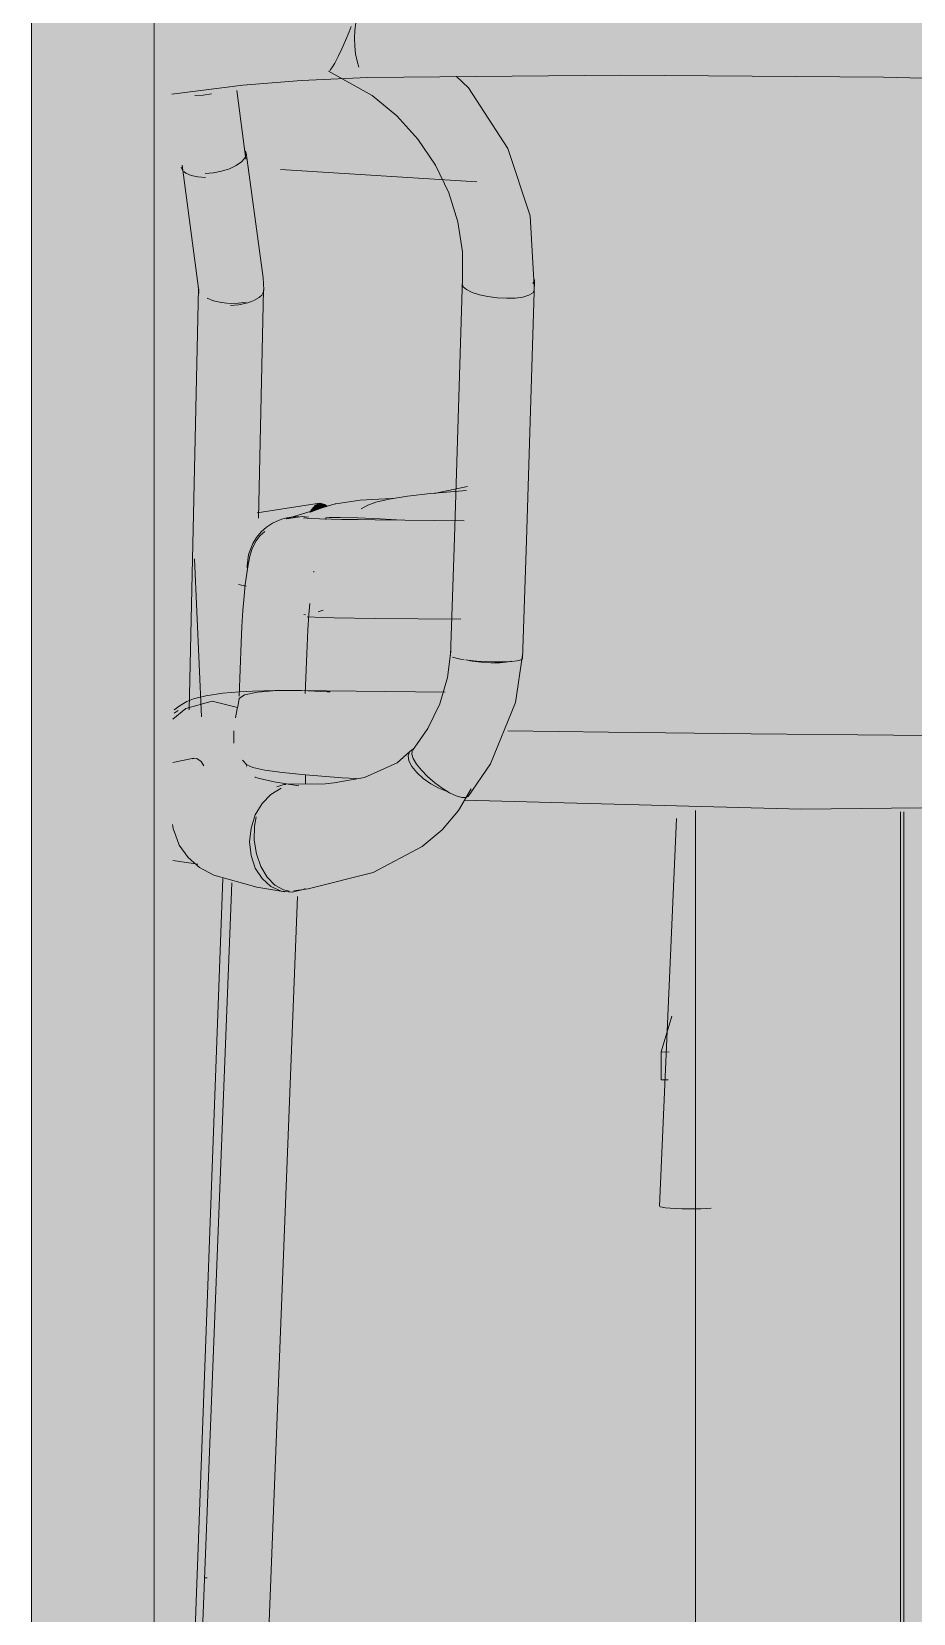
# Model space of a CAD drawing. Header units: inches. Extents: x 30764 to 30770, y -4780 to 4478.
# Drawn here: x 30767.36646 to 30767.38976, y 59.89756 to 59.93933 of the extents above; entities that cross this region are included whole.
import ezdxf

# ---------------------------------------------------------------- set-up
doc = ezdxf.new("R2010")
doc.units = ezdxf.units.IN
doc.header["$MEASUREMENT"] = 0
doc.linetypes.add('Dash 1_16_', pattern=[0.125, 0.0625, -0.0625])
for name, color, linetype, lineweight in [('A-FLOR-CLRS', 90, 'Dash 1_16_', 9), ('A-GLAZ-CURT', 52, 'Continuous', 9), ('A-GLAZ-CWMG', 51, 'Continuous', 9), ('I-FURN', 30, 'Continuous', 9)]:
    doc.layers.add(name, color=color, linetype=linetype, lineweight=lineweight)

msp = doc.modelspace()

# ---------------------------------------------------------------- hatches: boundary and pattern name
at = {"layer": 'A-GLAZ-CURT', "lineweight": 5, "transparency": 33554458}
msp.add_hatch(color=256, dxfattribs=at).paths.add_polyline_path([(30767.369717, 59.873103), (30767.417861, 59.877207), (30767.417861, 60.076217), (30767.369717, 60.078763), (30767.369717, 59.877156)], flags=0)
at = {"layer": 'A-GLAZ-CWMG', "lineweight": 5}
msp.add_hatch(color=256, dxfattribs=at).paths.add_polyline_path([(30767.366458, 59.872112), (30767.369699, 59.872389), (30767.369699, 60.079207), (30767.366458, 60.079379), (30767.366458, 59.881036)], flags=0)
at = {"layer": 'I-FURN', "lineweight": 5}
h = msp.add_hatch(color=256, dxfattribs=at)
h.paths.add_polyline_path([(30767.389417, 59.893829), (30767.389417, 59.918724), (30767.38834, 59.918722), (30767.383996, 59.918766), (30767.383996, 59.893901), (30767.389351, 59.89383)], flags=0)
h.paths.add_polyline_path([(30767.389417, 59.939945), (30767.389417, 59.942576), (30767.383996, 59.942614), (30767.383996, 59.94), (30767.388565, 59.939957), (30767.389351, 59.939946)], flags=0)
h = msp.add_hatch(color=256, dxfattribs=at)
h.paths.add_polyline_path([(30767.389417, 59.893829), (30767.389505, 59.894376), (30767.389505, 59.918718), (30767.389417, 59.918716), (30767.389417, 59.894385)], flags=0)
h.paths.add_polyline_path([(30767.389505, 59.939939), (30767.389505, 59.94257), (30767.389417, 59.942576), (30767.389417, 59.939945)], flags=0)
for points in [[(30767.371249, 59.938932), (30767.372982, 59.939068), (30767.374991, 59.939161), (30767.375024, 59.93956), (30767.375112, 59.93986), (30767.375239, 59.940003), (30767.372304, 59.939825), (30767.371765, 59.939783), (30767.371598, 59.939708), (30767.371383, 59.939458), (30767.371343, 59.939392), (30767.371273, 59.939173)], [(30767.395856, 59.939002), (30767.395817, 59.939463), (30767.395752, 59.939705), (30767.39564, 59.93985), (30767.383553, 59.940063), (30767.377927, 59.940037), (30767.375239, 59.940003), (30767.375112, 59.93986), (30767.375024, 59.93956), (30767.374991, 59.939161), (30767.380133, 59.939224), (30767.387771, 59.939184), (30767.393401, 59.939069), (30767.394808, 59.939031)], [(30767.370163, 59.938801), (30767.371249, 59.938932), (30767.371273, 59.939173), (30767.371383, 59.939458), (30767.371454, 59.939574), (30767.371598, 59.939708), (30767.371765, 59.939783), (30767.370165, 59.93955), (30767.370163, 59.93892)], [(30767.394011, 59.938009), (30767.395193, 59.938143), (30767.395749, 59.938229), (30767.395827, 59.938583), (30767.395856, 59.939002), (30767.387771, 59.939184), (30767.38355, 59.93922), (30767.377924, 59.939197), (30767.374991, 59.939161), (30767.37502, 59.938742), (30767.375106, 59.938388), (30767.375343, 59.938385), (30767.375413, 59.938335), (30767.375624, 59.938276), (30767.375654, 59.938258), (30767.376218, 59.938219), (30767.377059, 59.938144), (30767.380298, 59.938182), (30767.387773, 59.938142), (30767.393403, 59.938025), (30767.393938, 59.938011)], [(30767.370166, 59.937706), (30767.371935, 59.937918), (30767.371756, 59.93797), (30767.37159, 59.938081), (30767.371448, 59.938246), (30767.371339, 59.938453), (30767.371271, 59.938687), (30767.371249, 59.938932), (30767.370163, 59.938801), (30767.370165, 59.937725)], [(30767.392009, 59.920738), (30767.391931, 59.920987), (30767.391757, 59.921627), (30767.391569, 59.922714), (30767.391217, 59.933368), (30767.391247, 59.933944), (30767.391422, 59.934892), (30767.391817, 59.936002), (30767.392377, 59.937006), (30767.392869, 59.937626), (30767.393205, 59.93803), (30767.387354, 59.938146), (30767.382934, 59.938177), (30767.377628, 59.938149), (30767.378336, 59.937332), (30767.378708, 59.936806), (30767.379414, 59.935283), (30767.379622, 59.934416), (30767.379699, 59.933978), (30767.379716, 59.931838), (30767.379399, 59.922664), (30767.379172, 59.921387), (30767.379049, 59.920865), (30767.389235, 59.920754), (30767.392009, 59.920738)], [(30767.37128, 59.935493), (30767.371707, 59.935588), (30767.372025, 59.935766), (30767.372006, 59.93589), (30767.372079, 59.936014), (30767.372097, 59.936153), (30767.371843, 59.937763), (30767.370995, 59.937628), (30767.371227, 59.935887)], [(30767.371057, 59.935481), (30767.37128, 59.935493), (30767.370991, 59.937654), (30767.37041, 59.93759), (30767.370443, 59.935673), (30767.370531, 59.935595), (30767.370849, 59.935495)], [(30767.371712, 59.932102), (30767.372146, 59.932163), (30767.37247, 59.932306), (30767.37257, 59.932419), (30767.372597, 59.932493), (30767.372429, 59.934296), (30767.372131, 59.93609), (30767.372096, 59.935991), (30767.371865, 59.935795), (30767.371478, 59.935644), (30767.371258, 59.935599), (30767.371548, 59.933855), (30767.371682, 59.93242)], [(30767.371712, 59.932102), (30767.371548, 59.933855), (30767.371258, 59.935599), (30767.370837, 59.935586), (30767.370535, 59.935675), (30767.370531, 59.935594), (30767.370476, 59.935594), (30767.370485, 59.935533), (30767.370928, 59.932419), (30767.370965, 59.932375), (30767.371274, 59.932221), (30767.371481, 59.932175), (30767.37149, 59.932108)], [(30767.372005, 59.93589), (30767.372099, 59.936033), (30767.372077, 59.936007), (30767.372015, 59.935919)], [(30767.371038, 59.922689), (30767.371237, 59.932619), (30767.370831, 59.93552), (30767.370809, 59.935484), (30767.370809, 59.92765), (30767.370982, 59.923915)], [(30767.37062, 59.921423), (30767.370744, 59.921488), (30767.370923, 59.921582), (30767.371458, 59.921741), (30767.371691, 59.932153), (30767.371469, 59.932176), (30767.371467, 59.932112), (30767.37109, 59.932204), (30767.370979, 59.932265), (30767.370961, 59.932285), (30767.37089, 59.932419), (30767.370861, 59.932352), (30767.37062, 59.921441)], [(30767.378553, 59.925724), (30767.37874, 59.932304), (30767.378279, 59.932386), (30767.377926, 59.93254), (30767.377837, 59.93267), (30767.377833, 59.93254), (30767.377658, 59.925914), (30767.37789, 59.925813), (30767.378309, 59.925742), (30767.378505, 59.925728)], [(30767.3788, 59.92572), (30767.379289, 59.925766), (30767.379492, 59.925834), (30767.379532, 59.925884), (30767.379703, 59.932677), (30767.379443, 59.932569), (30767.379009, 59.932518), (30767.378998, 59.932289), (30767.378755, 59.932301), (30767.378553, 59.925724), (30767.378701, 59.925722)], [(30767.370989, 59.92121), (30767.371005, 59.921231), (30767.371038, 59.922689), (30767.370809, 59.92765), (30767.370811, 59.925284), (30767.370988, 59.921231)], [(30767.373307, 59.926473), (30767.373605, 59.926526), (30767.374822, 59.926912), (30767.374481, 59.926852), (30767.373351, 59.926487)], [(30767.374238, 59.926456), (30767.374239, 59.926487), (30767.374629, 59.926496), (30767.374991, 59.926493), (30767.375168, 59.926567), (30767.375211, 59.92664), (30767.37518, 59.926673), (30767.375194, 59.926745), (30767.375345, 59.926828), (30767.375235, 59.926874), (30767.374902, 59.926921), (30767.373605, 59.926526), (30767.373917, 59.926472), (30767.374164, 59.92646)], [(30767.37381, 59.926627), (30767.374255, 59.92679), (30767.374204, 59.926844), (30767.374069, 59.926876), (30767.373956, 59.926828), (30767.373832, 59.926674)], [(30767.375351, 59.926825), (30767.375818, 59.926962), (30767.375818, 59.926987), (30767.374902, 59.926921), (30767.37535, 59.926825)], [(30767.375534, 59.9251), (30767.375538, 59.926436), (30767.373251, 59.926475), (30767.37287, 59.926371), (30767.372537, 59.926116), (30767.37239, 59.925956), (30767.372183, 59.92548), (30767.372221, 59.925432), (30767.37232, 59.925713), (30767.37235, 59.925772), (30767.372475, 59.925839), (30767.372495, 59.925832), (30767.372534, 59.925834), (30767.37257, 59.925661), (30767.372597, 59.925661), (30767.372643, 59.925661), (30767.37274, 59.925504), (30767.372776, 59.925474), (30767.372776, 59.925365), (30767.372867, 59.925185), (30767.372932, 59.925209), (30767.372943, 59.925161), (30767.374, 59.925123), (30767.375348, 59.925102)], [(30767.376254, 59.92643), (30767.374287, 59.926499), (30767.374238, 59.926459), (30767.375627, 59.926435), (30767.375667, 59.926435)], [(30767.372146, 59.924699), (30767.372213, 59.925604), (30767.371834, 59.925613), (30767.371774, 59.925317), (30767.371786, 59.925108), (30767.371855, 59.924927), (30767.371938, 59.924814), (30767.372003, 59.924798), (30767.372133, 59.924702)], [(30767.372791, 59.923135), (30767.372873, 59.925174), (30767.372735, 59.925503), (30767.372736, 59.925567), (30767.372623, 59.925567), (30767.372638, 59.925624), (30767.372534, 59.925672), (30767.372503, 59.925818), (30767.372431, 59.925853), (30767.372338, 59.925736), (30767.372237, 59.925502), (30767.372125, 59.924871), (30767.372008, 59.923186), (30767.372569, 59.923147)], [(30767.378455, 59.922696), (30767.378553, 59.925724), (30767.37789, 59.925813), (30767.377658, 59.925914), (30767.377631, 59.925914), (30767.377566, 59.922822), (30767.3776, 59.922875), (30767.377646, 59.922811), (30767.377646, 59.922792), (30767.37821, 59.92271)], [(30767.378701, 59.922689), (30767.37929, 59.922719), (30767.37943, 59.922773), (30767.379492, 59.925834), (30767.379234, 59.925754), (30767.378661, 59.925723), (30767.378553, 59.92572), (30767.378455, 59.922696)], [(30767.370765, 59.9211), (30767.370944, 59.921255), (30767.370766, 59.924927), (30767.370765, 59.921147)], [(30767.373687, 59.923105), (30767.373736, 59.923107), (30767.373766, 59.924004), (30767.373729, 59.924109), (30767.373539, 59.924338), (30767.373498, 59.9244), (30767.373276, 59.924734), (30767.373137, 59.924889), (30767.373138, 59.924959), (30767.372956, 59.925091), (30767.372924, 59.924989), (30767.372821, 59.923642), (30767.372791, 59.923135), (30767.373582, 59.923106)], [(30767.375535, 59.923833), (30767.375534, 59.9251), (30767.372903, 59.925115), (30767.372956, 59.925091), (30767.373136, 59.925011), (30767.373136, 59.924966), (30767.373382, 59.924616), (30767.373447, 59.924504), (30767.373791, 59.923951), (30767.37382, 59.923897), (30767.374908, 59.923844), (30767.375351, 59.923836)], [(30767.37711, 59.919496), (30767.377982, 59.920982), (30767.37834, 59.922677), (30767.37789, 59.922754), (30767.377568, 59.922825), (30767.377557, 59.922825), (30767.377519, 59.922825), (30767.377258, 59.921672), (30767.377176, 59.921462), (30767.376502, 59.920251), (30767.376628, 59.919988), (30767.376923, 59.919658)], [(30767.377935, 59.919104), (30767.377998, 59.919147), (30767.379008, 59.920867), (30767.379391, 59.922744), (30767.379046, 59.922686), (30767.378588, 59.922663), (30767.37834, 59.922677), (30767.377935, 59.920901), (30767.37711, 59.919496), (30767.377501, 59.919232), (30767.377826, 59.919104)], [(30767.378829, 59.922666), (30767.378702, 59.922689), (30767.378801, 59.922666)], [(30767.3719, 59.921479), (30767.371886, 59.92149), (30767.371909, 59.921518), (30767.371948, 59.921719), (30767.372101, 59.92182), (30767.372373, 59.921899), (30767.371918, 59.921872), (30767.371243, 59.921788), (30767.371227, 59.921651), (30767.371886, 59.921483)], [(30767.370185, 59.918534), (30767.370232, 59.918895), (30767.370373, 59.919232), (30767.370597, 59.91952), (30767.37093, 59.919758), (30767.37123, 59.919879), (30767.371595, 59.919925), (30767.371227, 59.921651), (30767.370475, 59.921401), (30767.370222, 59.921127), (30767.370214, 59.92002), (30767.370824, 59.920137), (30767.370936, 59.920055), (30767.370997, 59.919955), (30767.370826, 59.919849), (30767.37052, 59.919553), (30767.370325, 59.919231), (30767.370217, 59.918949), (30767.370184, 59.918538)], [(30767.370222, 59.921148), (30767.370533, 59.92146), (30767.371227, 59.921651), (30767.371243, 59.92179), (30767.370927, 59.921753), (30767.370639, 59.921664), (30767.370224, 59.921381), (30767.370222, 59.921191)], [(30767.372301, 59.919734), (30767.372145, 59.919904), (30767.372066, 59.920079), (30767.372237, 59.920301), (30767.372149, 59.920768), (30767.371991, 59.921089), (30767.371862, 59.921212), (30767.371886, 59.921483), (30767.371227, 59.921651), (30767.371595, 59.919925), (30767.372076, 59.919828), (30767.372278, 59.919744)], [(30767.38879, 59.918792), (30767.393168, 59.91886), (30767.392938, 59.919154), (30767.39226, 59.920222), (30767.391991, 59.920738), (30767.380751, 59.920842), (30767.379008, 59.920866), (30767.378589, 59.920068), (30767.377942, 59.919012), (30767.383571, 59.918844), (30767.386385, 59.918816)], [(30767.372341, 59.917979), (30767.374223, 59.918247), (30767.375655, 59.918842), (30767.376633, 59.919765), (30767.376427, 59.920073), (30767.376406, 59.920205), (30767.376443, 59.920309), (30767.376023, 59.919957), (30767.37576, 59.919825), (30767.375382, 59.919703), (30767.374798, 59.919533), (30767.373044, 59.919418), (30767.372853, 59.919327), (30767.372664, 59.919154), (30767.372482, 59.918844), (30767.372514, 59.918841), (30767.372406, 59.918634), (30767.372348, 59.918347)], [(30767.377457, 59.919259), (30767.377111, 59.919496), (30767.376759, 59.919825), (30767.376541, 59.920132), (30767.376515, 59.920334), (30767.376503, 59.920356), (30767.376443, 59.920309), (30767.376406, 59.920205), (30767.376427, 59.920073), (30767.376628, 59.919771), (30767.376803, 59.91961), (30767.377221, 59.91935), (30767.377441, 59.919263)], [(30767.370185, 59.918696), (30767.370275, 59.919103), (30767.370375, 59.919346), (30767.3707, 59.919739), (30767.370961, 59.920013), (30767.370924, 59.920064), (30767.37082, 59.92014), (30767.370188, 59.920014), (30767.370185, 59.918825)], [(30767.372218, 59.917933), (30767.372315, 59.918482), (30767.372396, 59.918695), (30767.372546, 59.91895), (30767.372778, 59.91919), (30767.373048, 59.919349), (30767.372937, 59.919388), (30767.37308, 59.919467), (30767.37207, 59.919661), (30767.371595, 59.919925), (30767.37123, 59.919879), (30767.370889, 59.919741), (30767.370597, 59.91952), (30767.370361, 59.919204), (30767.370232, 59.918895), (30767.370185, 59.918534), (30767.370445, 59.918324), (30767.371132, 59.918121)], [(30767.373166, 59.919451), (30767.373213, 59.919463), (30767.372539, 59.919594), (30767.372144, 59.9198), (30767.371882, 59.919886), (30767.371683, 59.919876), (30767.372138, 59.919648), (30767.37315, 59.919454)], [(30767.372147, 59.919901), (30767.372147, 59.919966), (30767.372123, 59.919954)], [(30767.373255, 59.919454), (30767.373691, 59.919491), (30767.373691, 59.919704), (30767.372584, 59.919839), (30767.372147, 59.919901), (30767.372327, 59.919719), (30767.37266, 59.919558), (30767.373216, 59.919461)], [(30767.37336, 59.916635), (30767.375287, 59.917075), (30767.376813, 59.917937), (30767.377757, 59.919124), (30767.377625, 59.919173), (30767.377647, 59.919213), (30767.377221, 59.91935), (30767.376803, 59.91961), (30767.376633, 59.919765), (30767.375655, 59.918842), (30767.374223, 59.918247), (30767.372341, 59.917979), (30767.372397, 59.917617), (30767.372512, 59.917283), (30767.372782, 59.916896), (30767.372885, 59.916791), (30767.373118, 59.916666)], [(30767.374808, 59.919532), (30767.375033, 59.919607), (30767.373691, 59.919704), (30767.373726, 59.919478), (30767.374807, 59.919532)], [(30767.373051, 59.916637), (30767.37278, 59.916757), (30767.372548, 59.916964), (30767.372315, 59.917402), (30767.372257, 59.917572), (30767.372218, 59.917933), (30767.371132, 59.918121), (30767.370445, 59.918324), (30767.370185, 59.918534), (30767.370233, 59.918172), (30767.370375, 59.917834), (30767.370709, 59.917459), (30767.371258, 59.917065), (30767.372161, 59.916789), (30767.372319, 59.916762)], [(30767.373341, 59.91661), (30767.373338, 59.916638), (30767.373118, 59.916666), (30767.372847, 59.91683), (30767.372644, 59.917061), (30767.372455, 59.91745), (30767.372395, 59.917631), (30767.372345, 59.918159), (30767.372353, 59.918367), (30767.372368, 59.918646), (30767.372256, 59.9183), (30767.372218, 59.917933), (30767.372315, 59.917402), (30767.372397, 59.917198), (30767.372632, 59.916889), (30767.372885, 59.91671), (30767.373118, 59.91663)], [(30767.383808, 59.908245), (30767.38425, 59.918547), (30767.383496, 59.918554), (30767.38307, 59.908301), (30767.383331, 59.908263), (30767.383637, 59.908248)], [(30767.38398, 59.908245), (30767.384416, 59.908262), (30767.384424, 59.918545), (30767.38425, 59.918547), (30767.383808, 59.908245)], [(30767.370823, 59.917348), (30767.370814, 59.91738), (30767.370585, 59.917563), (30767.370335, 59.917932), (30767.370209, 59.91832), (30767.370185, 59.918283), (30767.370219, 59.917436), (30767.370814, 59.91735)], [(30767.370228, 59.906588), (30767.370622, 59.917361), (30767.370228, 59.917418), (30767.370228, 59.908279)], [(30767.370231, 59.889759), (30767.370489, 59.889797), (30767.370514, 59.889818), (30767.371483, 59.916978), (30767.37121, 59.917104), (30767.370825, 59.917331), (30767.370621, 59.917326), (30767.370228, 59.906588), (30767.370231, 59.890973)]]:
    msp.add_hatch(color=256, dxfattribs=at).paths.add_polyline_path(points, flags=0)
h = msp.add_hatch(color=256, dxfattribs=at)
h.paths.add_polyline_path([(30767.371935, 59.937918), (30767.374598, 59.938154), (30767.374394, 59.938328), (30767.37446, 59.938333), (30767.374402, 59.938387), (30767.374674, 59.938917), (30767.374755, 59.939098), (30767.374849, 59.939041), (30767.374834, 59.938875), (30767.374868, 59.938744), (30767.375049, 59.938595), (30767.374998, 59.938949), (30767.374991, 59.939161), (30767.374774, 59.939151), (30767.374771, 59.939151), (30767.372301, 59.939015), (30767.371249, 59.938932), (30767.371271, 59.938687), (30767.371339, 59.938453), (30767.371448, 59.938246), (30767.37159, 59.938081), (30767.371756, 59.93797)], flags=0)
h.paths.add_polyline_path([(30767.375005, 59.938379), (30767.375106, 59.938388), (30767.375057, 59.938552), (30767.374819, 59.938501), (30767.374992, 59.938388)], flags=0)
h = msp.add_hatch(color=256, dxfattribs=at)
h.paths.add_polyline_path([(30767.379008, 59.932288), (30767.379037, 59.93252), (30767.379217, 59.932533), (30767.379239, 59.932295), (30767.379595, 59.932367), (30767.379695, 59.932426), (30767.379601, 59.934416), (30767.379555, 59.934786), (30767.379037, 59.936117), (30767.378594, 59.936997), (30767.377628, 59.93815), (30767.376578, 59.938172), (30767.375696, 59.938232), (30767.376449, 59.937766), (30767.377809, 59.936196), (30767.378605, 59.934314), (30767.378784, 59.93252), (30767.378995, 59.932518)], flags=0)
h.paths.add_polyline_path([(30767.374786, 59.938794), (30767.374844, 59.939044), (30767.374754, 59.939098), (30767.374655, 59.938875)], flags=0)
h = msp.add_hatch(color=256, dxfattribs=at)
h.paths.add_polyline_path([(30767.378749, 59.932392), (30767.378743, 59.932541), (30767.378593, 59.934342), (30767.377809, 59.936196), (30767.376449, 59.937766), (30767.375656, 59.938257), (30767.375418, 59.938257), (30767.375099, 59.93841), (30767.374998, 59.938663), (30767.374655, 59.938875), (30767.374394, 59.938374), (30767.37446, 59.938333), (30767.374339, 59.938301), (30767.374633, 59.938118), (30767.374616, 59.938107), (30767.375572, 59.937532), (30767.376005, 59.937157), (30767.376378, 59.93676), (30767.376711, 59.936349), (30767.377229, 59.935521), (30767.377712, 59.934273), (30767.377869, 59.932754), (30767.377942, 59.932697), (30767.377955, 59.932688), (30767.378081, 59.932634), (30767.378099, 59.932626), (30767.378273, 59.932541), (30767.378301, 59.932574), (30767.378731, 59.93252)], flags=0)
h.paths.add_polyline_path([(30767.377828, 59.933807), (30767.377797, 59.933967), (30767.377784, 59.934031)], flags=0)
h = msp.add_hatch(color=256, dxfattribs=at)
h.paths.add_polyline_path([(30767.379719, 59.932704), (30767.379727, 59.932745), (30767.379664, 59.934177), (30767.379602, 59.934416), (30767.379718, 59.932722)], flags=0)
h.paths.add_polyline_path([(30767.37865, 59.936928), (30767.378641, 59.936947), (30767.378594, 59.936997)], flags=0)
h.paths.add_polyline_path([(30767.379555, 59.934786), (30767.379368, 59.93543), (30767.379177, 59.935825), (30767.379484, 59.934982)], flags=0)
at = {"layer": 'I-FURN'}
h = msp.add_hatch(color=256, dxfattribs=at)
h.paths.add_polyline_path([(30767.371096, 59.898501), (30767.371755, 59.91684), (30767.371706, 59.916815), (30767.371074, 59.898501)], flags=0)
h.paths.add_polyline_path([(30767.37197, 59.921441), (30767.371934, 59.921461), (30767.371934, 59.921453)], flags=0)
h.paths.add_polyline_path([(30767.371457, 59.921715), (30767.371983, 59.921788), (30767.372127, 59.924493), (30767.372112, 59.924707), (30767.372045, 59.924744), (30767.371818, 59.92493), (30767.371748, 59.925037), (30767.371676, 59.925165), (30767.371574, 59.925177), (30767.371578, 59.925405), (30767.371757, 59.925405), (30767.371798, 59.92567), (30767.371822, 59.92574), (30767.372006, 59.92594), (30767.372455, 59.926644), (30767.372549, 59.9324), (30767.372455, 59.932312), (30767.372126, 59.932186), (30767.371691, 59.932153), (30767.371458, 59.921735)], flags=0)
at = {"layer": 'I-FURN', "lineweight": 5}
h = msp.add_hatch(color=256, dxfattribs=at)
h.paths.add_polyline_path([(30767.372263, 59.925603), (30767.372433, 59.925956), (30767.372761, 59.926265), (30767.373024, 59.926402), (30767.373634, 59.926566), (30767.373832, 59.926674), (30767.373895, 59.926757), (30767.373958, 59.92683), (30767.373957, 59.926861), (30767.372454, 59.926586), (30767.372292, 59.926329), (30767.371834, 59.925613), (30767.372258, 59.925603)], flags=0)
h.paths.add_polyline_path([(30767.373739, 59.926469), (30767.373726, 59.926485), (30767.373571, 59.926495), (30767.373633, 59.926474), (30767.373738, 59.926469)], flags=0)
h = msp.add_hatch(color=256, dxfattribs=at)
h.paths.add_polyline_path([(30767.398566, 59.926215), (30767.400271, 59.926261), (30767.400174, 59.926347), (30767.400241, 59.926504), (30767.40024, 59.926531), (30767.39998, 59.926686), (30767.399219, 59.926856), (30767.39773, 59.927033), (30767.396671, 59.927121), (30767.393626, 59.927031), (30767.393651, 59.926258), (30767.39853, 59.926215)], flags=0)
h.paths.add_polyline_path([(30767.377911, 59.926403), (30767.377943, 59.927209), (30767.376391, 59.92706), (30767.375557, 59.926905), (30767.375183, 59.92674), (30767.375155, 59.926552), (30767.374978, 59.926482), (30767.377893, 59.926403)], flags=0)
h = msp.add_hatch(color=256, dxfattribs=at)
h.paths.add_polyline_path([(30767.39913, 59.924879), (30767.399173, 59.926076), (30767.399207, 59.926219), (30767.393598, 59.92627), (30767.393674, 59.924932), (30767.395078, 59.924918)], flags=0)
h.paths.add_polyline_path([(30767.377839, 59.925079), (30767.377867, 59.926416), (30767.375538, 59.926436), (30767.375534, 59.9251), (30767.377827, 59.925079)], flags=0)
h = msp.add_hatch(color=256, dxfattribs=at)
h.paths.add_polyline_path([(30767.399207, 59.923608), (30767.399173, 59.923721), (30767.399138, 59.924315), (30767.39913, 59.924879), (30767.393646, 59.924911), (30767.393734, 59.923662), (30767.395081, 59.923649)], flags=0)
h.paths.add_polyline_path([(30767.3778, 59.923812), (30767.377814, 59.925079), (30767.375534, 59.9251), (30767.375535, 59.923833), (30767.377791, 59.923812)], flags=0)
h = msp.add_hatch(color=256, dxfattribs=at)
h.paths.add_polyline_path([(30767.371728, 59.895967), (30767.372529, 59.916642), (30767.371986, 59.916775), (30767.371749, 59.916841), (30767.370943, 59.895976), (30767.371713, 59.895967)], flags=0)
h.paths.add_polyline_path([(30767.372063, 59.921395), (30767.37204, 59.92141), (30767.372063, 59.921396)], flags=0)
h.paths.add_polyline_path([(30767.371943, 59.921784), (30767.372741, 59.921847), (30767.372791, 59.923135), (30767.371998, 59.923191), (30767.371944, 59.921809)], flags=0)
h = msp.add_hatch(color=256, dxfattribs=at)
h.paths.add_polyline_path([(30767.372675, 59.895953), (30767.373465, 59.916496), (30767.372762, 59.916602), (30767.372536, 59.916624), (30767.371729, 59.895967), (30767.372626, 59.895954)], flags=0)
h.paths.add_polyline_path([(30767.37274, 59.92182), (30767.373687, 59.92185), (30767.373736, 59.923107), (30767.373236, 59.923116), (30767.372791, 59.923135), (30767.37274, 59.921824)], flags=0)
h = msp.add_hatch(color=256, dxfattribs=at)
h.paths.add_polyline_path([(30767.396067, 59.919396), (30767.397649, 59.919476), (30767.398705, 59.919573), (30767.39928, 59.919699), (30767.399412, 59.919799), (30767.399366, 59.919909), (30767.399385, 59.920035), (30767.399734, 59.920592), (30767.400096, 59.92101), (30767.400133, 59.921361), (30767.400126, 59.921461), (30767.400018, 59.921551), (30767.399704, 59.921628), (30767.399197, 59.921679), (30767.39788, 59.921674), (30767.397712, 59.921657), (30767.395747, 59.921539), (30767.393851, 59.921421), (30767.394002, 59.921125), (30767.394616, 59.920135), (30767.395173, 59.919697), (30767.395974, 59.919424), (30767.39603, 59.919407)], flags=0)
h.paths.add_polyline_path([(30767.375056, 59.919605), (30767.375985, 59.919903), (30767.376416, 59.920231), (30767.376691, 59.920538), (30767.377334, 59.921663), (30767.374694, 59.921842), (30767.374267, 59.9219), (30767.372949, 59.921931), (30767.372371, 59.921878), (30767.37208, 59.921817), (30767.371937, 59.921676), (30767.371879, 59.921197), (30767.372009, 59.921072), (30767.372149, 59.920768), (30767.372226, 59.92026), (30767.372202, 59.920191), (30767.372067, 59.920078), (30767.372212, 59.919938), (30767.372327, 59.919893), (30767.373085, 59.919766), (30767.375033, 59.919607)], flags=0)
h.paths.add_polyline_path([(30767.394637, 59.919875), (30767.394655, 59.920068), (30767.394642, 59.920005), (30767.39464, 59.919948)], flags=0)
h = msp.add_hatch(color=256, dxfattribs=at)
h.paths.add_polyline_path([(30767.393836, 59.921462), (30767.395747, 59.921536), (30767.398092, 59.92168), (30767.393784, 59.921707), (30767.393828, 59.921498)], flags=0)
h.paths.add_polyline_path([(30767.377334, 59.921663), (30767.377384, 59.921878), (30767.374348, 59.921897), (30767.375188, 59.921807), (30767.377324, 59.921663)], flags=0)
h = msp.add_hatch(color=256, dxfattribs=at)
h.paths.add_polyline_path([(30767.379008, 59.920867), (30767.379236, 59.92159), (30767.379281, 59.92216), (30767.379062, 59.921124)], flags=0)
h.paths.add_polyline_path([(30767.377998, 59.919147), (30767.378875, 59.920586), (30767.379008, 59.920867), (30767.378307, 59.919673)], flags=0)
h = msp.add_hatch(color=256, dxfattribs=at)
h.paths.add_polyline_path([(30767.373853, 59.916747), (30767.374946, 59.91695), (30767.375287, 59.917075), (30767.374323, 59.916855)], flags=0)
h.paths.add_polyline_path([(30767.375287, 59.917075), (30767.375743, 59.91723), (30767.376501, 59.917632), (30767.37728, 59.918226), (30767.377827, 59.91892), (30767.377901, 59.919104), (30767.377747, 59.919104), (30767.376793, 59.917912), (30767.375566, 59.91723)], flags=0)
h = msp.add_hatch(color=256, dxfattribs=at)
h.paths.add_polyline_path([(30767.406531, 59.911391), (30767.406531, 59.912132), (30767.405715, 59.912141), (30767.405751, 59.9114), (30767.406239, 59.911394)], flags=0)
h.paths.add_polyline_path([(30767.401508, 59.911446), (30767.40148, 59.912188), (30767.39001, 59.912313), (30767.39001, 59.911573), (30767.401497, 59.911446)], flags=0)
h.paths.add_polyline_path([(30767.383276, 59.911647), (30767.383291, 59.912386), (30767.38309, 59.912389), (30767.38309, 59.911649), (30767.383202, 59.911648)], flags=0)

# ---------------------------------------------------------------- linework, layer by layer
at = {"layer": 'A-FLOR-CLRS', "linetype": 'Continuous'}
msp.add_line((30767.37303, 59.935686), (30767.378223, 59.935361), dxfattribs=at)
at = {"layer": 'A-GLAZ-CWMG'}
for p, q in [((30767.366458, 60.079379), (30767.366458, 59.872112)), ((30767.369699, 60.079207), (30767.369699, 59.872389))]:
    msp.add_line(p, q, dxfattribs=at)
at = {"layer": 'I-FURN'}
for p, q in [((30767.370164, 59.937676), (30767.372035, 59.937918)), ((30767.371881, 59.937774), (30767.372122, 59.935964)), ((30767.370991, 59.937654), (30767.370769, 59.937642)), ((30767.371213, 59.93769), (30767.370991, 59.937654)), ((30767.372096, 59.935991), (30767.372131, 59.93609)), ((30767.372131, 59.93609), (30767.372109, 59.936181)), ((30767.370443, 59.935673), (30767.370412, 59.935747)), ((30767.371044, 59.93558), (30767.371258, 59.935599)), ((30767.37784, 59.932821), (30767.377631, 59.925964)), ((30767.379742, 59.932751), (30767.379531, 59.925889)), ((30767.379703, 59.932677), (30767.379743, 59.932745)), ((30767.379743, 59.93275), (30767.379733, 59.932793)), ((30767.370619, 59.921424), (30767.370864, 59.93256)), ((30767.370877, 59.932491), (30767.370866, 59.932571)), ((30767.371265, 59.932223), (30767.371094, 59.93229)), ((30767.372588, 59.932509), (30767.372451, 59.92648)), ((30767.372597, 59.932493), (30767.372562, 59.932397)), ((30767.377837, 59.93267), (30767.377837, 59.932671)), ((30767.377862, 59.932595), (30767.377837, 59.93267)), ((30767.379695, 59.932426), (30767.379598, 59.932368)), ((30767.379733, 59.932496), (30767.379698, 59.932429)), ((30767.371469, 59.932176), (30767.37127, 59.932221)), ((30767.371691, 59.932153), (30767.371477, 59.932175)), ((30767.371915, 59.932157), (30767.371708, 59.932153)), ((30767.371915, 59.932117), (30767.371712, 59.932102)), ((30767.372126, 59.932186), (30767.371928, 59.932158)), ((30767.372127, 59.932158), (30767.371936, 59.93212)), ((30767.372312, 59.932219), (30767.372146, 59.932163)), ((30767.377094, 59.927138), (30767.377973, 59.92732)), ((30767.37242, 59.926621), (30767.374063, 59.92688)), ((30767.373183, 59.926469), (30767.374481, 59.926864)), ((30767.377949, 59.92721), (30767.376999, 59.927131)), ((30767.373194, 59.926463), (30767.373605, 59.926526)), ((30767.373605, 59.926526), (30767.373771, 59.926512)), ((30767.374229, 59.926445), (30767.374229, 59.926493)), ((30767.375343, 59.926824), (30767.375167, 59.926725)), ((30767.375537, 59.926437), (30767.377887, 59.926416)), ((30767.377631, 59.925964), (30767.37753, 59.922855)), ((30767.379531, 59.925889), (30767.379429, 59.922776)), ((30767.370766, 59.925409), (30767.370948, 59.921234)), ((30767.372153, 59.92522), (30767.372161, 59.925111)), ((30767.373915, 59.925053), (30767.373916, 59.925079)), ((30767.37213, 59.924691), (30767.371924, 59.924731)), ((30767.373699, 59.923934), (30767.373655, 59.923938)), ((30767.374166, 59.92405), (30767.374034, 59.924007)), ((30767.375534, 59.923833), (30767.377799, 59.923812)), ((30767.371939, 59.921785), (30767.371994, 59.92319)), ((30767.373738, 59.923109), (30767.373689, 59.92185)), ((30767.377536, 59.922973), (30767.377541, 59.922942)), ((30767.379423, 59.922831), (30767.379434, 59.922865)), ((30767.37303, 59.921929), (30767.373463, 59.921929)), ((30767.377385, 59.921891), (30767.373462, 59.921929)), ((30767.374343, 59.921896), (30767.374267, 59.9219)), ((30767.371901, 59.921485), (30767.371227, 59.921651)), ((30767.370328, 59.921401), (30767.370223, 59.921332)), ((30767.371882, 59.921401), (30767.371848, 59.921211)), ((30767.371805, 59.920543), (30767.371805, 59.920867)), ((30767.376928, 59.920926), (30767.37652, 59.920346)), ((30767.376534, 59.92038), (30767.376453, 59.920322)), ((30767.370187, 59.920032), (30767.370748, 59.920144)), ((30767.370706, 59.920127), (30767.37082, 59.92014)), ((30767.372026, 59.92009), (30767.372147, 59.919966)), ((30767.378586, 59.919992), (30767.377989, 59.919136)), ((30767.372937, 59.919388), (30767.373126, 59.919448)), ((30767.373129, 59.919448), (30767.373173, 59.919453)), ((30767.374225, 59.91947), (30767.373234, 59.919455)), ((30767.373691, 59.919477), (30767.373691, 59.919704)), ((30767.383053, 59.908315), (30767.383495, 59.918554)), ((30767.383996, 59.893901), (30767.383996, 59.918766)), ((30767.389417, 59.893829), (30767.389417, 59.91873)), ((30767.389505, 59.918725), (30767.389505, 59.894298)), ((30767.370207, 59.918245), (30767.370177, 59.918393)), ((30767.370847, 59.917343), (30767.370187, 59.917439)), ((30767.370848, 59.917343), (30767.370823, 59.917348)), ((30767.371507, 59.916971), (30767.370511, 59.889749)), ((30767.370929, 59.895976), (30767.371746, 59.916854)), ((30767.37348, 59.916495), (30767.372677, 59.895954)), ((30767.383373, 59.913328), (30767.38309, 59.912389)), ((30767.38309, 59.912389), (30767.383307, 59.912386)), ((30767.38309, 59.911649), (30767.38309, 59.912389)), ((30767.383276, 59.911647), (30767.38309, 59.911649)), ((30767.371044, 59.898501), (30767.371097, 59.898501))]:
    msp.add_line(p, q, dxfattribs=at)
for points in [[(30767.374991, 59.939161, 0), (30767.375, 59.939368, 0), (30767.375024, 59.93956, 0), (30767.375062, 59.939727, 0), (30767.375112, 59.93986, 0), (30767.375172, 59.939954, 0), (30767.375239, 59.940003, 0), (30767.375309, 59.940004, 0)], [(30767.374655, 59.938875, 0), (30767.374754, 59.939098, 0), (30767.374849, 59.939325, 0), (30767.374903, 59.939463, 0)], [(30767.375106, 59.938388, 0), (30767.375057, 59.938552, 0), (30767.37502, 59.938742, 0), (30767.374998, 59.938949, 0), (30767.374991, 59.939161, 0)], [(30767.374339, 59.938301, 0), (30767.374394, 59.938374, 0), (30767.374468, 59.938501, 0), (30767.374557, 59.938672, 0), (30767.374655, 59.938875, 0)], [(30767.37784, 59.932723, 0), (30767.37784, 59.933516, 0), (30767.377719, 59.934305, 0), (30767.377481, 59.935073, 0), (30767.377128, 59.935806, 0), (30767.376667, 59.936488, 0), (30767.376106, 59.937104, 0), (30767.375455, 59.937641, 0), (30767.374307, 59.938285, 0)], [(30767.375333, 59.938119, 0), (30767.382031, 59.938182, 0), (30767.388965, 59.938127, 0), (30767.395542, 59.937963, 0)], [(30767.379741, 59.932605, 0), (30767.379629, 59.934464, 0), (30767.379038, 59.936247, 0), (30767.378001, 59.937848, 0), (30767.377673, 59.93815, 0)], [(30767.372035, 59.937918, 0), (30767.373593, 59.938039, 0), (30767.375334, 59.938119, 0)], [(30767.372128, 59.93613, 0), (30767.372576, 59.932832, 0), (30767.372597, 59.932512, 0)], [(30767.370435, 59.935802, 0), (30767.370863, 59.932617, 0), (30767.370875, 59.932428, 0)], [(30767.37067, 59.935534, 0), (30767.370531, 59.935595, 0), (30767.370478, 59.935634, 0)], [(30767.371265, 59.935601, 0), (30767.371478, 59.935644, 0), (30767.371686, 59.935711, 0), (30767.371865, 59.935795, 0), (30767.372005, 59.93589, 0), (30767.372087, 59.935977, 0)], [(30767.371051, 59.935481, 0), (30767.370849, 59.935495, 0), (30767.370675, 59.935532, 0)], [(30767.372552, 59.932384, 0), (30767.37247, 59.932306, 0), (30767.372328, 59.932226, 0)], [(30767.378762, 59.932301, 0), (30767.378517, 59.932333, 0), (30767.378291, 59.932382, 0), (30767.378098, 59.932445, 0), (30767.377952, 59.932517, 0), (30767.377863, 59.932594, 0)], [(30767.379595, 59.932367, 0), (30767.37944, 59.932322, 0), (30767.379239, 59.932295, 0), (30767.379008, 59.932288, 0), (30767.378762, 59.932301, 0)], [(30767.374081, 59.926881, 0), (30767.373958, 59.92683, 0), (30767.373843, 59.926696, 0), (30767.373808, 59.926634, 0)], [(30767.374257, 59.926801, 0), (30767.374204, 59.926844, 0), (30767.374081, 59.926881, 0)], [(30767.376014, 59.927, 0), (30767.375964, 59.926998, 0), (30767.375142, 59.926961, 0), (30767.374496, 59.926863, 0), (30767.374488, 59.92686, 0)], [(30767.376999, 59.927131, 0), (30767.376391, 59.92706, 0), (30767.375908, 59.926985, 0), (30767.375557, 59.926905, 0), (30767.375343, 59.926824, 0)], [(30767.373507, 59.926524, 0), (30767.37332, 59.926508, 0), (30767.373259, 59.926499, 0), (30767.373203, 59.926489, 0), (30767.373096, 59.926463, 0), (30767.373001, 59.926431, 0), (30767.372822, 59.92635, 0), (30767.372663, 59.926246, 0), (30767.372521, 59.926121, 0), (30767.372399, 59.925976, 0), (30767.3723, 59.925816, 0), (30767.372189, 59.925521, 0), (30767.372153, 59.92522, 0)], [(30767.373663, 59.926486, 0), (30767.373649, 59.926493, 0), (30767.373677, 59.926487, 0), (30767.373734, 59.926482, 0), (30767.373847, 59.926476, 0), (30767.374063, 59.926467, 0), (30767.374374, 59.926457, 0), (30767.374642, 59.926451, 0), (30767.375086, 59.926443, 0), (30767.375536, 59.926438, 0)], [(30767.374231, 59.926491, 0), (30767.37432, 59.926504, 0), (30767.374613, 59.926503, 0), (30767.37508, 59.926489, 0), (30767.375667, 59.926463, 0), (30767.376252, 59.92643, 0)], [(30767.371994, 59.92319, 0), (30767.372014, 59.923623, 0), (30767.372041, 59.924041, 0), (30767.372073, 59.924423, 0), (30767.372104, 59.924731, 0), (30767.372167, 59.925194, 0), (30767.372224, 59.925477, 0), (30767.372288, 59.925685, 0), (30767.372387, 59.925882, 0), (30767.372495, 59.926022, 0), (30767.372618, 59.92613, 0)], [(30767.373738, 59.923109, 0), (30767.373758, 59.923533, 0), (30767.373784, 59.923938, 0), (30767.373808, 59.924229, 0)], [(30767.373738, 59.923877, 0), (30767.374138, 59.92386, 0), (30767.374454, 59.923851, 0), (30767.374988, 59.92384, 0), (30767.375534, 59.923833, 0)], [(30767.376928, 59.920926, 0), (30767.377243, 59.921582, 0), (30767.377447, 59.922278, 0), (30767.377534, 59.922974, 0)], [(30767.377711, 59.922776, 0), (30767.377646, 59.922792, 0), (30767.377579, 59.922814, 0)], [(30767.377885, 59.922745, 0), (30767.377791, 59.92276, 0), (30767.377723, 59.922773, 0)], [(30767.378455, 59.922696, 0), (30767.37821, 59.92271, 0), (30767.377983, 59.922733, 0), (30767.37793, 59.922739, 0)], [(30767.377979, 59.922732, 0), (30767.378102, 59.922709, 0), (30767.37834, 59.922677, 0)], [(30767.37834, 59.922677, 0), (30767.378588, 59.922663, 0), (30767.378829, 59.922666, 0), (30767.379046, 59.922686, 0), (30767.379139, 59.922702, 0)], [(30767.37943, 59.922773, 0), (30767.379391, 59.922744, 0), (30767.37929, 59.922719, 0), (30767.379134, 59.922701, 0), (30767.378933, 59.922691, 0), (30767.378701, 59.922689, 0), (30767.378455, 59.922696, 0)], [(30767.378586, 59.919992, 0), (30767.379246, 59.921612, 0), (30767.379433, 59.922865, 0)], [(30767.370223, 59.92142, 0), (30767.370385, 59.92154, 0), (30767.370562, 59.921639, 0), (30767.370735, 59.921709, 0), (30767.371058, 59.921794, 0), (30767.371509, 59.921859, 0), (30767.371948, 59.921895, 0), (30767.372307, 59.921914, 0), (30767.372887, 59.921929, 0), (30767.372949, 59.921929, 0)], [(30767.374267, 59.9219, 0), (30767.373587, 59.921935, 0), (30767.372949, 59.921931, 0), (30767.372427, 59.92189, 0), (30767.37208, 59.921817, 0), (30767.371946, 59.92172, 0)], [(30767.371227, 59.921651, 0), (30767.370533, 59.92146, 0), (30767.37019, 59.921179, 0)], [(30767.371946, 59.92172, 0), (30767.371912, 59.921557, 0), (30767.371879, 59.921401, 0)], [(30767.379043, 59.920864, 0), (30767.381705, 59.920828, 0), (30767.385468, 59.920786, 0), (30767.389235, 59.920754, 0), (30767.392008, 59.920737, 0)], [(30767.376451, 59.920323, 0), (30767.376121, 59.920024, 0), (30767.375251, 59.919634, 0), (30767.37445, 59.91949, 0), (30767.374225, 59.91947, 0)], [(30767.376443, 59.920309, 0), (30767.376406, 59.920205, 0), (30767.376427, 59.920073, 0), (30767.376505, 59.919923, 0), (30767.376633, 59.919765, 0)], [(30767.37711, 59.919496, 0), (30767.376923, 59.919658, 0), (30767.376759, 59.919826, 0), (30767.376628, 59.919988, 0), (30767.376541, 59.920132, 0), (30767.376502, 59.920251, 0), (30767.376514, 59.920334, 0)], [(30767.37082, 59.92014, 0), (30767.370934, 59.920056, 0), (30767.371011, 59.919942, 0)], [(30767.372147, 59.919966, 0), (30767.372307, 59.919898, 0), (30767.372621, 59.919831, 0), (30767.373085, 59.919766, 0), (30767.373691, 59.919704, 0)], [(30767.376633, 59.919765, 0), (30767.376803, 59.91961, 0), (30767.377004, 59.919469, 0), (30767.377221, 59.91935, 0), (30767.377441, 59.919263, 0)], [(30767.373048, 59.919349, 0), (30767.372778, 59.91919, 0), (30767.372546, 59.91895, 0), (30767.372368, 59.918646, 0), (30767.372256, 59.9183, 0), (30767.372218, 59.917933, 0)], [(30767.372373, 59.919639, 0), (30767.37236, 59.919647, 0), (30767.372442, 59.919618, 0), (30767.372867, 59.919519, 0), (30767.373521, 59.919413, 0)], [(30767.373691, 59.919704, 0), (30767.374668, 59.919628, 0), (30767.375037, 59.919605, 0)], [(30767.377998, 59.919147, 0), (30767.377935, 59.919104, 0), (30767.377826, 59.919104, 0), (30767.377678, 59.919148, 0), (30767.377501, 59.919232, 0), (30767.377307, 59.919351, 0), (30767.37711, 59.919496, 0)], [(30767.378072, 59.919335, 0), (30767.37774, 59.918766, 0), (30767.377307, 59.918256, 0), (30767.376781, 59.91781, 0), (30767.375484, 59.917128, 0), (30767.373769, 59.916692, 0), (30767.373386, 59.916639, 0)], [(30767.377898, 59.919033, 0), (30767.386796, 59.918795, 0), (30767.393161, 59.918869, 0)], [(30767.372341, 59.917979, 0), (30767.372348, 59.918347, 0), (30767.372392, 59.918599, 0)], [(30767.370214, 59.918241, 0), (30767.370357, 59.917851, 0), (30767.370592, 59.91752, 0), (30767.370896, 59.917259, 0), (30767.37127, 59.917056, 0), (30767.372405, 59.916739, 0), (30767.37315, 59.916617, 0)], [(30767.372218, 59.917933, 0), (30767.372257, 59.917572, 0), (30767.372369, 59.917242, 0), (30767.372548, 59.916964, 0), (30767.37278, 59.916757, 0), (30767.373051, 59.916637, 0), (30767.373341, 59.91661, 0)], [(30767.373271, 59.916636, 0), (30767.373118, 59.916666, 0), (30767.372885, 59.916791, 0), (30767.372678, 59.917002, 0), (30767.372512, 59.917283, 0), (30767.372397, 59.917617, 0), (30767.372341, 59.917979, 0)], [(30767.373341, 59.91661, 0), (30767.373632, 59.916679, 0), (30767.373682, 59.916701, 0)], [(30767.383054, 59.908316, 0), (30767.38307, 59.908301, 0), (30767.383123, 59.908288, 0), (30767.383211, 59.908275, 0), (30767.383331, 59.908263, 0), (30767.383475, 59.908254, 0), (30767.383637, 59.908248, 0), (30767.383808, 59.908245, 0)], [(30767.383808, 59.908245, 0), (30767.38398, 59.908245, 0), (30767.384144, 59.908248, 0), (30767.384293, 59.908254, 0), (30767.384416, 59.908262, 0)]]:
    msp.add_polyline3d(points, dxfattribs=at)

doc.saveas('drawing.dxf')
